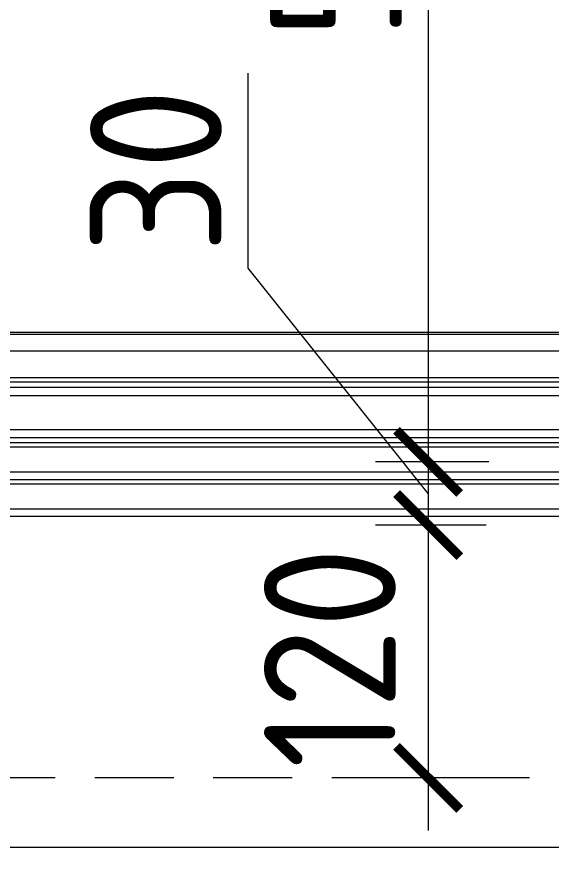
# Model space of a CAD drawing. Header units: millimetres. Extents: x 854812 to 1164625, y 589925 to 823301.
# Drawn here: x 1084540 to 1085555, y 628887 to 630519 of the extents above; entities that cross this region are included whole.
import ezdxf

# ---------------------------------------------------------------- set-up
doc = ezdxf.new("R2010")
doc.units = ezdxf.units.MM
doc.linetypes.add('DASHED', pattern=[0.75, 0.5, -0.25])
doc.layers.get('Defpoints').update_dxf_attribs({"color": 40})
doc.layers.add('WINDOWS', color=7, linetype='Continuous')
doc.layers.add('размеры', color=215, linetype='Continuous', lineweight=13)
doc.layers.add('ФАСАД', color=7, linetype='Continuous', lineweight=13)
doc.styles.add('GOST 2.304', font='isocpeur.ttf', dxfattribs={"width": 0.9})
doc.dimstyles.new('25', dxfattribs={"dimscale": 100, "dimtxt": 2.5, "dimasz": 1.2, "dimexe": 1, "dimexo": 1, "dimgap": 0.5, "dimtad": 1, "dimdec": 0, "dimlfac": 0.25, "dimzin": 0, "dimdsep": 46, "dimtxsty": 'GOST 2.304', "dimblk": 'ARCHTICK', "dimcen": 0.09, "dimdle": 1, "dimclrd": 256, "dimclre": 256, "dimclrt": 7, "dimadec": 0, "dimazin": 0, "dimtfac": 1, "dimtdec": 0, "dimtmove": 0, "dimatfit": 3, "dimldrblk": 'ARCHTICK', "dimfxl": 100, "dimtolj": 1, "dimtzin": 0, "dimlwd": 5, "dimlwe": 5, "dimarcsym": 1})

# ---------------------------------------------------------------- blocks, each defined once
blk = doc.blocks.new('_ArchTick')
at = {"color": 0, "linetype": 'ByBlock', "const_width": 0.15}
blk.add_lwpolyline([(-0.5, -0.5), (0.5, 0.5)], dxfattribs=at)
blk = doc.blocks.new('*D1326')
at = {"layer": 'Defpoints', "color": 0, "ltscale": 0.1}
for p in [(1085320.2, 631714.6), (1085320.2, 629674.6), (1085320.2, 629674.6)]:
    blk.add_point(p, dxfattribs=at)
at = {"layer": 'размеры', "lineweight": 5, "ltscale": 0.1}
blk.add_line((1085320.2, 631814.6), (1085320.2, 629574.6), dxfattribs=at)
at = {"layer": 'размеры', "lineweight": 5, "ltscale": 0.1, "xscale": 120, "yscale": 120, "zscale": 120}
for p, rotation in [((1085320.2, 631714.6), 90), ((1085320.2, 629674.6), 270)]:
    blk.add_blockref('_ArchTick', p, dxfattribs=dict(at, rotation=rotation))
at = {"layer": 'размеры', "color": 7, "ltscale": 0.1, "insert": (1085145.2, 630694.6), "char_height": 250, "attachment_point": 5, "rotation": 90, "style": 'GOST 2.304'}
blk.add_mtext('\\A1;510', dxfattribs=at)
blk = doc.blocks.new('*D1327')
at = {"layer": 'Defpoints', "color": 0, "ltscale": 0.1}
for p in [(1085535.2, 629674.6), (1085320.2, 629554.6), (1085478.1, 629554.6)]:
    blk.add_point(p, dxfattribs=at)
at = {"layer": 'размеры', "lineweight": 5, "ltscale": 0.1}
for p, q in [((1084978.5, 630042.8), (1084978.5, 630412.8)), ((1085320.2, 629614.6), (1084978.5, 630042.8)), ((1085320.2, 629774.6), (1085320.2, 629454.6)), ((1085435.2, 629674.6), (1085220.2, 629674.6)), ((1085378.1, 629554.6), (1085220.2, 629554.6))]:
    blk.add_line(p, q, dxfattribs=at)
at = {"layer": 'размеры', "lineweight": 5, "ltscale": 0.1, "xscale": 120, "yscale": 120, "zscale": 120}
for p, rotation in [((1085320.2, 629674.6), 90), ((1085320.2, 629554.6), 270)]:
    blk.add_blockref('_ArchTick', p, dxfattribs=dict(at, rotation=rotation))
at = {"layer": 'размеры', "color": 7, "ltscale": 0.1, "insert": (1084803.5, 630227.8), "char_height": 250, "attachment_point": 5, "rotation": 90, "style": 'GOST 2.304'}
blk.add_mtext('\\A1;30', dxfattribs=at)
blk = doc.blocks.new('*D1328')
at = {"layer": 'Defpoints', "color": 0, "ltscale": 0.1}
for p in [(1085530.4, 629554.6), (1085320.2, 629074.6), (1085516.2, 629074.6)]:
    blk.add_point(p, dxfattribs=at)
at = {"layer": 'размеры', "lineweight": 5, "ltscale": 0.1}
for p, q in [((1085320.2, 629654.6), (1085320.2, 628974.6)), ((1085430.4, 629554.6), (1085220.2, 629554.6)), ((1085416.2, 629074.6), (1085220.2, 629074.6))]:
    blk.add_line(p, q, dxfattribs=at)
at = {"layer": 'размеры', "lineweight": 5, "ltscale": 0.1, "xscale": 120, "yscale": 120, "zscale": 120}
for p, rotation in [((1085320.2, 629554.6), 90), ((1085320.2, 629074.6), 270)]:
    blk.add_blockref('_ArchTick', p, dxfattribs=dict(at, rotation=rotation))
at = {"layer": 'размеры', "color": 7, "ltscale": 0.1, "insert": (1085133.6, 629302.7), "char_height": 250, "attachment_point": 5, "rotation": 90, "style": 'GOST 2.304'}
blk.add_mtext('\\A1;120', dxfattribs=at)
blk = doc.blocks.new('*D1345')
at = {"layer": 'Defpoints', "color": 0, "ltscale": 0.1}
for p in [(1086387.3, 629715.6), (1081187.3, 628362.2), (1081187.3, 627265.6)]:
    blk.add_point(p, dxfattribs=at)
at = {"layer": 'размеры', "lineweight": 5, "ltscale": 0.1}
for p, q in [((1086387.3, 629615.6), (1086387.3, 627165.6)), ((1081187.3, 628262.2), (1081187.3, 627165.6)), ((1086487.3, 627265.6), (1081087.3, 627265.6))]:
    blk.add_line(p, q, dxfattribs=at)
at = {"layer": 'размеры', "lineweight": 5, "ltscale": 0.1, "xscale": 120, "yscale": 120, "zscale": 120, "rotation": 180}
blk.add_blockref('_ArchTick', (1081187.3, 627265.6), dxfattribs=at)
at = {"layer": 'размеры', "lineweight": 5, "ltscale": 0.1, "xscale": 120, "yscale": 120, "zscale": 120}
blk.add_blockref('_ArchTick', (1086387.3, 627265.6), dxfattribs=at)
at = {"layer": 'размеры', "color": 7, "ltscale": 0.1, "insert": (1083787.3, 627440.6), "char_height": 250, "attachment_point": 5, "style": 'GOST 2.304'}
blk.add_mtext('\\A1;1300', dxfattribs=at)

msp = doc.modelspace()

# ---------------------------------------------------------------- linework, layer by layer
at = {"layer": 'WINDOWS', "color": 7, "lineweight": 5}
for p, q in [((1085947.3, 629920.6, 0), (1083787.3, 629920.6, 0)), ((1085929.6, 629916.5, 0), (1083787.3, 629916.5, 0)), ((1085877.1, 629885.1, 0), (1083787.3, 629885.1, 0)), ((1085865.8, 629834.4, 0), (1083787.3, 629834.4, 0)), ((1085865.8, 629826.3, 0), (1083787.3, 629826.3, 0)), ((1085865.8, 629710.8, 0), (1083787.3, 629710.8, 0)), ((1085865.8, 629702.7, 0), (1083787.3, 629702.7, 0)), ((1085878.9, 629655.1, 0), (1083787.3, 629655.1, 0)), ((1085898.4, 629640.4, 0), (1083787.3, 629640.4, 0)), ((1086037.7, 629632.5, 0), (1083787.3, 629632.5, 0)), ((1086051.2, 629584.8, 0), (1083787.3, 629584.8, 0)), ((1086068, 629570.7, 0), (1083787.3, 629570.7, 0))]:
    msp.add_line(p, q, dxfattribs=at)
at = {"layer": 'WINDOWS', "color": 7, "lineweight": 5, "elevation": 0}
for points in [[(1083787.3, 629816.4), (1085929.9, 629816.4), (1085929.9, 629800.4), (1083787.3, 629800.4)], [(1083787.3, 629736.4), (1085929.9, 629736.4), (1085929.9, 629720.5), (1083787.3, 629720.5)]]:
    msp.add_lwpolyline(points, dxfattribs=at)
at = {"layer": 'ФАСАД', "linetype": 'DASHED', "ltscale": 300}
msp.add_line((1086187.3, 629074.6, 0), (1081387.3, 629074.6, 0), dxfattribs=at)
at = {"layer": 'ФАСАД'}
msp.add_line((1086387.3, 628942.3, 0), (1081387.3, 628942.3, 0), dxfattribs=at)

# ---------------------------------------------------------------- dimensions: what is measured, and where the dimension line sits
at = {"layer": 'размеры', "ltscale": 0.1}
dim = msp.add_linear_dim(base=(1085320.2, 629674.6, 0), p1=(1085320.2, 631714.6, 0), p2=(1085320.2, 629674.6, 0), angle=90, dimstyle='25', dxfattribs=at)
dim.commit()
dim.dimension.update_dxf_attribs({"geometry": '*D1326', "text_midpoint": (1085320.2, 630694.6, 0), "dimtype": 160})
for base, p1, p2, override, picture, middle in [((1085320.2, 629554.6, 0), (1085535.2, 629674.6, 0), (1085478.1, 629554.6, 0), {"dimtmove": 1}, '*D1327', (1084978.5, 630092.8, 0)), ((1085320.2, 629074.6, 0), (1085530.4, 629554.6, 0), (1085516.2, 629074.6, 0), {"dimtmove": 2}, '*D1328', (1085133.6, 629302.7, 0))]:
    dim = msp.add_linear_dim(base=base, p1=p1, p2=p2, angle=90, dimstyle='25', override=override, dxfattribs=at)
    dim.commit()
    dim.dimension.update_dxf_attribs({"geometry": picture, "text_midpoint": middle, "dimtype": 160})
dim = msp.add_linear_dim(base=(1081187.3, 627265.6, 0), p1=(1086387.3, 629715.6, 0), p2=(1081187.3, 628362.2, 0), dimstyle='25', override={"dimtmove": 2}, dxfattribs=at)
dim.commit()
dim.dimension.update_dxf_attribs({"geometry": '*D1345', "text_midpoint": (1083787.3, 627440.6, 0)})

doc.saveas('drawing.dxf')
